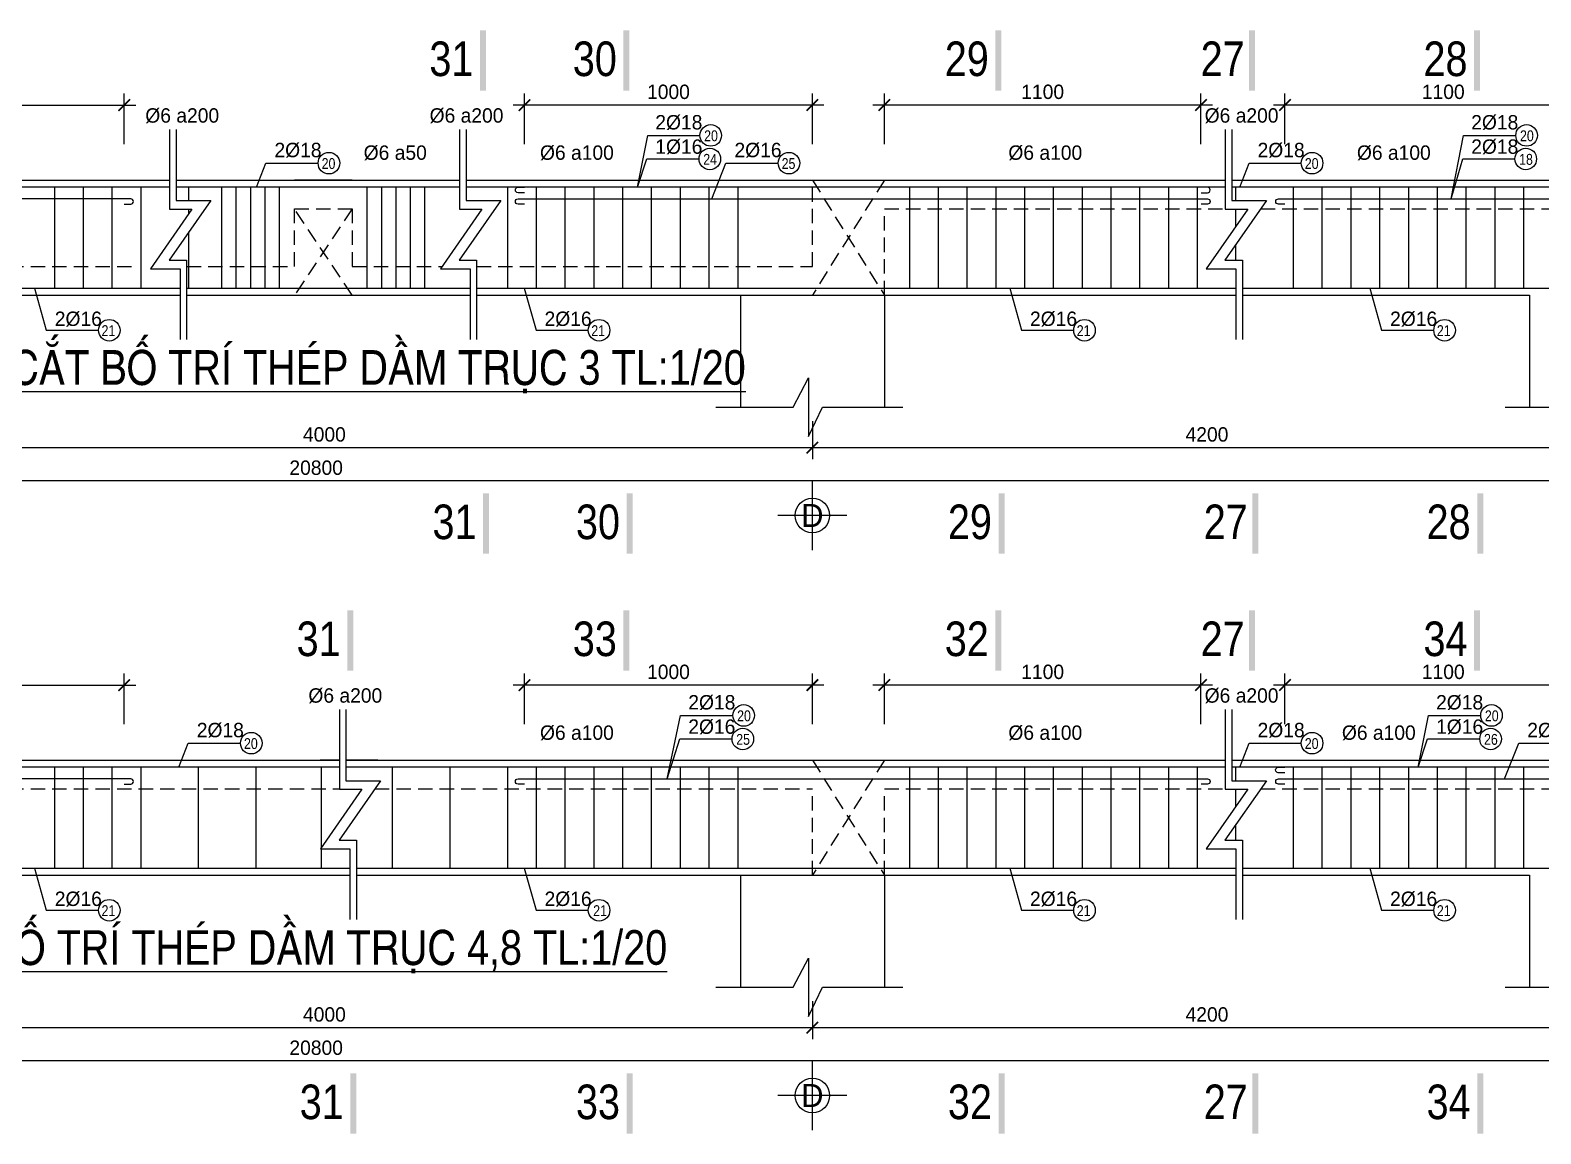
# Model space of a CAD drawing. Extents: x -317 to 4260, y -2056 to 757.
# Drawn here: x 3792.2 to 4054.6, y 295.5 to 487.1 of the extents above; entities that cross this region are included whole.
import ezdxf
from ezdxf.enums import TextEntityAlignment as Align

# ---------------------------------------------------------------- set-up
doc = ezdxf.new("R2010")
doc.units = 0
doc.header["$MEASUREMENT"] = 0
doc.linetypes.add('CENTER2', pattern=[1.125, 0.75, -0.125, 0.125, -0.125])
doc.linetypes.add('HIDDEN', pattern=[0.375, 0.25, -0.125])
doc.layers.get('0').update_dxf_attribs({"linetype": 'CONTINUOUS'})
doc.layers.get('DEFPOINTS').update_dxf_attribs({"linetype": 'CONTINUOUS'})
for name, color, linetype in [('DAI', 3, 'CONTINUOUS'), ('DIM', 1, 'CONTINUOUS'), ('DUT', 7, 'CENTER2'), ('MOTAAR', 1, 'CONTINUOUS'), ('TEXT', 7, 'CONTINUOUS'), ('THEP', 6, 'CONTINUOUS'), ('TU1', 9, 'CONTINUOUS'), ('TUONG', 7, 'CONTINUOUS')]:
    doc.layers.add(name, color=color, linetype=linetype)
doc.styles.add('DIM-NEW', font='VHELVCN.TTF')
doc.styles.add('style1', font='VGOUDYN.TTF')
doc.styles.add('T2', font='VTIMESN.TTF')
doc.dimstyles.new('TL20', dxfattribs={"dimtxt": 2.5, "dimasz": 2, "dimexe": 2, "dimexo": 2, "dimgap": 1, "dimtad": 1, "dimdec": 0, "dimlfac": 20, "dimzin": 0, "dimdsep": 46, "dimtxsty": 'T2', "dimblk": 'ARCHTICK', "dimcen": 2.5, "dimdle": 2, "dimclrd": 1, "dimclre": 1, "dimclrt": 2, "dimadec": 0, "dimazin": 0, "dimtfac": 1, "dimtdec": 0, "dimtix": 1, "dimtofl": 0, "dimtmove": 0, "dimatfit": 0, "dimldrblk": 'ARCHTICK', "dimfxl": 0, "dimtolj": 1, "dimtzin": 0, "dimlwd": -1, "dimlwe": -1, "dimarcsym": 0})

# ---------------------------------------------------------------- blocks, each defined once
blk = doc.blocks.new('_ARCHTICK')
at = {"color": 0, "linetype": 'ByBlock', "const_width": 0.15}
blk.add_lwpolyline([(-0.5, -0.5), (0.5, 0.5)], dxfattribs=at)
blk = doc.blocks.new('*D217')
at = {"layer": 'DEFPOINTS', "color": 0}
for p in [(4010.12, 474.12), (4010.12, 465.31), (4065.12, 465.31)]:
    blk.add_point(p, dxfattribs=at)
at = {"layer": 'TUONG', "color": 1}
for p, q in [((4010.12, 467.31), (4010.12, 476.12)), ((4065.12, 467.31), (4065.12, 476.12)), ((4067.12, 474.12), (4008.12, 474.12))]:
    blk.add_line(p, q, dxfattribs=at)
at = {"layer": 'TUONG', "color": 1, "xscale": 2, "yscale": 2, "zscale": 2, "rotation": 180}
blk.add_blockref('_ARCHTICK', (4010.12, 474.12), dxfattribs=at)
at = {"layer": 'TUONG', "color": 1, "xscale": 2, "yscale": 2, "zscale": 2}
blk.add_blockref('_ARCHTICK', (4065.12, 474.12), dxfattribs=at)
at = {"layer": 'TUONG', "color": 2, "insert": (4037.62, 476.4), "char_height": 2.5, "attachment_point": 5, "style": 'T2'}
blk.add_mtext('\\A1;1100', dxfattribs=at)
blk = doc.blocks.new('*D216')
at = {"layer": 'DEFPOINTS', "color": 0}
for p in [(3878.04, 474.12), (3878.04, 465.31), (3928.04, 465.31)]:
    blk.add_point(p, dxfattribs=at)
at = {"layer": 'TUONG', "color": 1}
for p, q in [((3878.04, 467.31), (3878.04, 476.12)), ((3928.04, 467.31), (3928.04, 476.12)), ((3930.04, 474.12), (3876.04, 474.12))]:
    blk.add_line(p, q, dxfattribs=at)
at = {"layer": 'TUONG', "color": 1, "xscale": 2, "yscale": 2, "zscale": 2, "rotation": 180}
blk.add_blockref('_ARCHTICK', (3878.04, 474.12), dxfattribs=at)
at = {"layer": 'TUONG', "color": 1, "xscale": 2, "yscale": 2, "zscale": 2}
blk.add_blockref('_ARCHTICK', (3928.04, 474.12), dxfattribs=at)
at = {"layer": 'TUONG', "color": 2, "insert": (3903.04, 476.4), "char_height": 2.5, "attachment_point": 5, "style": 'T2'}
blk.add_mtext('\\A1;1000', dxfattribs=at)
blk = doc.blocks.new('*D215')
at = {"layer": 'DEFPOINTS', "color": 0}
for p in [(3940.54, 474.12), (3940.54, 465.31), (3995.54, 465.31)]:
    blk.add_point(p, dxfattribs=at)
at = {"layer": 'TUONG', "color": 1}
for p, q in [((3940.54, 467.31), (3940.54, 476.12)), ((3995.54, 467.31), (3995.54, 476.12)), ((3997.54, 474.12), (3938.54, 474.12))]:
    blk.add_line(p, q, dxfattribs=at)
at = {"layer": 'TUONG', "color": 1, "xscale": 2, "yscale": 2, "zscale": 2, "rotation": 180}
blk.add_blockref('_ARCHTICK', (3940.54, 474.12), dxfattribs=at)
at = {"layer": 'TUONG', "color": 1, "xscale": 2, "yscale": 2, "zscale": 2}
blk.add_blockref('_ARCHTICK', (3995.54, 474.12), dxfattribs=at)
at = {"layer": 'TUONG', "color": 2, "insert": (3968.04, 476.4), "char_height": 2.5, "attachment_point": 5, "style": 'T2'}
blk.add_mtext('\\A1;1100', dxfattribs=at)
blk = doc.blocks.new('*D213')
at = {"layer": 'DEFPOINTS', "color": 0}
for p in [(3808.51, 474.12), (3758.51, 465.31), (3808.51, 465.31)]:
    blk.add_point(p, dxfattribs=at)
at = {"layer": 'TUONG', "color": 1}
for p, q in [((3758.51, 467.31), (3758.51, 476.12)), ((3808.51, 467.31), (3808.51, 476.12)), ((3756.51, 474.12), (3810.51, 474.12))]:
    blk.add_line(p, q, dxfattribs=at)
at = {"layer": 'TUONG', "color": 1, "xscale": 2, "yscale": 2, "zscale": 2, "rotation": 180}
blk.add_blockref('_ARCHTICK', (3758.51, 474.12), dxfattribs=at)
at = {"layer": 'TUONG', "color": 1, "xscale": 2, "yscale": 2, "zscale": 2}
blk.add_blockref('_ARCHTICK', (3808.51, 474.12), dxfattribs=at)
at = {"layer": 'TUONG', "color": 2, "insert": (3783.51, 476.4), "char_height": 2.5, "attachment_point": 5, "style": 'T2'}
blk.add_mtext('\\A1;1000', dxfattribs=at)
blk = doc.blocks.new('truc2')
at = {"layer": 'MOTAAR'}
for p, q in [((0, -15), (0, 0)), ((7.5, -7.5), (-7.5, -7.5))]:
    blk.add_line(p, q, dxfattribs=at)
blk.add_lwpolyline([(0, -3.5), (0, -1.84)], dxfattribs=at)
blk.add_circle((0, -7.5), 3.75, dxfattribs=at)
at = {"layer": 'TEXT', "style": 'T2'}
blk.add_attdef('1', text='', height=5, dxfattribs=at).set_placement((0, -7.5), align=Align.MIDDLE_CENTER)
blk = doc.blocks.new('*D208')
at = {"layer": 'DEFPOINTS', "color": 0}
for p in [(3928.04, 421.24), (4065.12, 421.24), (4065.12, 414.63)]:
    blk.add_point(p, dxfattribs=at)
at = {"layer": 'TUONG', "color": 1}
for p, q in [((3928.04, 419.24), (3928.04, 412.63)), ((4065.12, 419.24), (4065.12, 412.63)), ((3926.04, 414.63), (4067.12, 414.63))]:
    blk.add_line(p, q, dxfattribs=at)
at = {"layer": 'TUONG', "color": 1, "xscale": 2, "yscale": 2, "zscale": 2, "rotation": 180}
blk.add_blockref('_ARCHTICK', (3928.04, 414.63), dxfattribs=at)
at = {"layer": 'TUONG', "color": 1, "xscale": 2, "yscale": 2, "zscale": 2}
blk.add_blockref('_ARCHTICK', (4065.12, 414.63), dxfattribs=at)
at = {"layer": 'TUONG', "color": 2, "insert": (3996.58, 416.91), "char_height": 2.5, "attachment_point": 5, "style": 'T2'}
blk.add_mtext('\\A1;4200', dxfattribs=at)
blk = doc.blocks.new('*D207')
at = {"layer": 'DEFPOINTS', "color": 0}
for p in [(3758.51, 421.24), (3928.04, 421.24), (3928.04, 414.63)]:
    blk.add_point(p, dxfattribs=at)
at = {"layer": 'TUONG', "color": 1}
for p, q in [((3758.51, 419.24), (3758.51, 412.63)), ((3928.04, 419.24), (3928.04, 412.63)), ((3756.51, 414.63), (3930.04, 414.63))]:
    blk.add_line(p, q, dxfattribs=at)
at = {"layer": 'TUONG', "color": 1, "xscale": 2, "yscale": 2, "zscale": 2, "rotation": 180}
blk.add_blockref('_ARCHTICK', (3758.51, 414.63), dxfattribs=at)
at = {"layer": 'TUONG', "color": 1, "xscale": 2, "yscale": 2, "zscale": 2}
blk.add_blockref('_ARCHTICK', (3928.04, 414.63), dxfattribs=at)
at = {"layer": 'TUONG', "color": 2, "insert": (3843.28, 416.91), "char_height": 2.5, "attachment_point": 5, "style": 'T2'}
blk.add_mtext('\\A1;4000', dxfattribs=at)
blk = doc.blocks.new('*D204')
at = {"layer": 'DEFPOINTS', "color": 0}
for p in [(3466.01, 418.55), (4217.7, 418.55), (3466.01, 408.85)]:
    blk.add_point(p, dxfattribs=at)
at = {"layer": 'TUONG', "color": 1}
for p, q in [((3466.01, 416.55), (3466.01, 406.85)), ((4217.7, 416.55), (4217.7, 406.85)), ((4219.7, 408.85), (3464.01, 408.85))]:
    blk.add_line(p, q, dxfattribs=at)
at = {"layer": 'TUONG', "color": 1, "xscale": 2, "yscale": 2, "zscale": 2, "rotation": 180}
blk.add_blockref('_ARCHTICK', (3466.01, 408.85), dxfattribs=at)
at = {"layer": 'TUONG', "color": 1, "xscale": 2, "yscale": 2, "zscale": 2}
blk.add_blockref('_ARCHTICK', (4217.7, 408.85), dxfattribs=at)
at = {"layer": 'TUONG', "color": 2, "insert": (3841.85, 411.13), "char_height": 2.5, "attachment_point": 5, "style": 'T2'}
blk.add_mtext('\\A1;20800', dxfattribs=at)
blk = doc.blocks.new('*D256')
at = {"layer": 'DEFPOINTS', "color": 0}
for p in [(3466.01, 317.83), (4217.7, 317.83), (3466.01, 308.13)]:
    blk.add_point(p, dxfattribs=at)
at = {"layer": 'TUONG', "color": 1}
for p, q in [((3466.01, 315.83), (3466.01, 306.13)), ((4217.7, 315.83), (4217.7, 306.13)), ((4219.7, 308.13), (3464.01, 308.13))]:
    blk.add_line(p, q, dxfattribs=at)
at = {"layer": 'TUONG', "color": 1, "xscale": 2, "yscale": 2, "zscale": 2, "rotation": 180}
blk.add_blockref('_ARCHTICK', (3466.01, 308.13), dxfattribs=at)
at = {"layer": 'TUONG', "color": 1, "xscale": 2, "yscale": 2, "zscale": 2}
blk.add_blockref('_ARCHTICK', (4217.7, 308.13), dxfattribs=at)
at = {"layer": 'TUONG', "color": 2, "insert": (3841.85, 310.41), "char_height": 2.5, "attachment_point": 5, "style": 'T2'}
blk.add_mtext('\\A1;20800', dxfattribs=at)
blk = doc.blocks.new('*D253')
at = {"layer": 'DEFPOINTS', "color": 0}
for p in [(3758.51, 320.52), (3928.04, 320.52), (3928.04, 313.91)]:
    blk.add_point(p, dxfattribs=at)
at = {"layer": 'TUONG', "color": 1}
for p, q in [((3758.51, 318.52), (3758.51, 311.91)), ((3928.04, 318.52), (3928.04, 311.91)), ((3756.51, 313.91), (3930.04, 313.91))]:
    blk.add_line(p, q, dxfattribs=at)
at = {"layer": 'TUONG', "color": 1, "xscale": 2, "yscale": 2, "zscale": 2, "rotation": 180}
blk.add_blockref('_ARCHTICK', (3758.51, 313.91), dxfattribs=at)
at = {"layer": 'TUONG', "color": 1, "xscale": 2, "yscale": 2, "zscale": 2}
blk.add_blockref('_ARCHTICK', (3928.04, 313.91), dxfattribs=at)
at = {"layer": 'TUONG', "color": 2, "insert": (3843.28, 316.19), "char_height": 2.5, "attachment_point": 5, "style": 'T2'}
blk.add_mtext('\\A1;4000', dxfattribs=at)
blk = doc.blocks.new('*D252')
at = {"layer": 'DEFPOINTS', "color": 0}
for p in [(3928.04, 320.52), (4065.12, 320.52), (4065.12, 313.91)]:
    blk.add_point(p, dxfattribs=at)
at = {"layer": 'TUONG', "color": 1}
for p, q in [((3928.04, 318.52), (3928.04, 311.91)), ((4065.12, 318.52), (4065.12, 311.91)), ((3926.04, 313.91), (4067.12, 313.91))]:
    blk.add_line(p, q, dxfattribs=at)
at = {"layer": 'TUONG', "color": 1, "xscale": 2, "yscale": 2, "zscale": 2, "rotation": 180}
blk.add_blockref('_ARCHTICK', (3928.04, 313.91), dxfattribs=at)
at = {"layer": 'TUONG', "color": 1, "xscale": 2, "yscale": 2, "zscale": 2}
blk.add_blockref('_ARCHTICK', (4065.12, 313.91), dxfattribs=at)
at = {"layer": 'TUONG', "color": 2, "insert": (3996.58, 316.19), "char_height": 2.5, "attachment_point": 5, "style": 'T2'}
blk.add_mtext('\\A1;4200', dxfattribs=at)
blk = doc.blocks.new('*D247')
at = {"layer": 'DEFPOINTS', "color": 0}
for p in [(3808.51, 373.4), (3758.51, 364.59), (3808.51, 364.59)]:
    blk.add_point(p, dxfattribs=at)
at = {"layer": 'TUONG', "color": 1}
for p, q in [((3758.51, 366.59), (3758.51, 375.4)), ((3808.51, 366.59), (3808.51, 375.4)), ((3756.51, 373.4), (3810.51, 373.4))]:
    blk.add_line(p, q, dxfattribs=at)
at = {"layer": 'TUONG', "color": 1, "xscale": 2, "yscale": 2, "zscale": 2, "rotation": 180}
blk.add_blockref('_ARCHTICK', (3758.51, 373.4), dxfattribs=at)
at = {"layer": 'TUONG', "color": 1, "xscale": 2, "yscale": 2, "zscale": 2}
blk.add_blockref('_ARCHTICK', (3808.51, 373.4), dxfattribs=at)
at = {"layer": 'TUONG', "color": 2, "insert": (3783.51, 375.68), "char_height": 2.5, "attachment_point": 5, "style": 'T2'}
blk.add_mtext('\\A1;1000', dxfattribs=at)
blk = doc.blocks.new('*D245')
at = {"layer": 'DEFPOINTS', "color": 0}
for p in [(3940.54, 373.4), (3940.54, 364.59), (3995.54, 364.59)]:
    blk.add_point(p, dxfattribs=at)
at = {"layer": 'TUONG', "color": 1}
for p, q in [((3940.54, 366.59), (3940.54, 375.4)), ((3995.54, 366.59), (3995.54, 375.4)), ((3997.54, 373.4), (3938.54, 373.4))]:
    blk.add_line(p, q, dxfattribs=at)
at = {"layer": 'TUONG', "color": 1, "xscale": 2, "yscale": 2, "zscale": 2, "rotation": 180}
blk.add_blockref('_ARCHTICK', (3940.54, 373.4), dxfattribs=at)
at = {"layer": 'TUONG', "color": 1, "xscale": 2, "yscale": 2, "zscale": 2}
blk.add_blockref('_ARCHTICK', (3995.54, 373.4), dxfattribs=at)
at = {"layer": 'TUONG', "color": 2, "insert": (3968.04, 375.68), "char_height": 2.5, "attachment_point": 5, "style": 'T2'}
blk.add_mtext('\\A1;1100', dxfattribs=at)
blk = doc.blocks.new('*D244')
at = {"layer": 'DEFPOINTS', "color": 0}
for p in [(3878.04, 373.4), (3878.04, 364.59), (3928.04, 364.59)]:
    blk.add_point(p, dxfattribs=at)
at = {"layer": 'TUONG', "color": 1}
for p, q in [((3878.04, 366.59), (3878.04, 375.4)), ((3928.04, 366.59), (3928.04, 375.4)), ((3930.04, 373.4), (3876.04, 373.4))]:
    blk.add_line(p, q, dxfattribs=at)
at = {"layer": 'TUONG', "color": 1, "xscale": 2, "yscale": 2, "zscale": 2, "rotation": 180}
blk.add_blockref('_ARCHTICK', (3878.04, 373.4), dxfattribs=at)
at = {"layer": 'TUONG', "color": 1, "xscale": 2, "yscale": 2, "zscale": 2}
blk.add_blockref('_ARCHTICK', (3928.04, 373.4), dxfattribs=at)
at = {"layer": 'TUONG', "color": 2, "insert": (3903.04, 375.68), "char_height": 2.5, "attachment_point": 5, "style": 'T2'}
blk.add_mtext('\\A1;1000', dxfattribs=at)
blk = doc.blocks.new('*D243')
at = {"layer": 'DEFPOINTS', "color": 0}
for p in [(4010.12, 373.4), (4010.12, 364.59), (4065.12, 364.59)]:
    blk.add_point(p, dxfattribs=at)
at = {"layer": 'TUONG', "color": 1}
for p, q in [((4010.12, 366.59), (4010.12, 375.4)), ((4065.12, 366.59), (4065.12, 375.4)), ((4067.12, 373.4), (4008.12, 373.4))]:
    blk.add_line(p, q, dxfattribs=at)
at = {"layer": 'TUONG', "color": 1, "xscale": 2, "yscale": 2, "zscale": 2, "rotation": 180}
blk.add_blockref('_ARCHTICK', (4010.12, 373.4), dxfattribs=at)
at = {"layer": 'TUONG', "color": 1, "xscale": 2, "yscale": 2, "zscale": 2}
blk.add_blockref('_ARCHTICK', (4065.12, 373.4), dxfattribs=at)
at = {"layer": 'TUONG', "color": 2, "insert": (4037.62, 375.68), "char_height": 2.5, "attachment_point": 5, "style": 'T2'}
blk.add_mtext('\\A1;1100', dxfattribs=at)

msp = doc.modelspace()

# ---------------------------------------------------------------- linework, layer by layer
at = {"layer": 'DAI'}
for p, q in [((3796.432, 442.341), (3796.432, 459.841)), ((3801.432, 442.341), (3801.432, 459.841)), ((3806.432, 442.341), (3806.432, 459.841)), ((3811.432, 442.341), (3811.432, 459.841)), ((3819.751, 457.519), (3819.751, 459.841)), ((3825.475, 442.341), (3825.475, 459.841)), ((3827.975, 442.341), (3827.975, 459.841)), ((3830.475, 442.341), (3830.475, 459.841)), ((3832.975, 442.341), (3832.975, 459.841)), ((3835.475, 442.341), (3835.475, 459.841)), ((3850.729, 442.341), (3850.729, 459.841)), ((3853.229, 442.341), (3853.229, 459.841)), ((3855.729, 442.341), (3855.729, 459.841)), ((3858.229, 442.341), (3858.229, 459.841)), ((3860.729, 442.341), (3860.729, 459.841)), ((3875.122, 442.341), (3875.122, 459.841)), ((3880.122, 442.341), (3880.122, 459.841)), ((3885.122, 442.341), (3885.122, 459.841)), ((3890.122, 442.341), (3890.122, 459.841)), ((3895.122, 442.341), (3895.122, 459.841)), ((3900.122, 442.341), (3900.122, 459.841)), ((3905.122, 442.341), (3905.122, 459.841)), ((3910.122, 442.341), (3910.122, 459.841)), ((3915.122, 442.341), (3915.122, 459.841)), ((3944.945, 442.341), (3944.945, 459.841)), ((3949.945, 442.341), (3949.945, 459.841)), ((3954.945, 442.341), (3954.945, 459.841)), ((3959.945, 442.341), (3959.945, 459.841)), ((3964.945, 442.341), (3964.945, 459.841)), ((3969.945, 442.341), (3969.945, 459.841)), ((3974.945, 442.341), (3974.945, 459.841)), ((3979.945, 442.341), (3979.945, 459.841)), ((3984.945, 442.341), (3984.945, 459.841)), ((3989.945, 442.341), (3989.945, 459.841)), ((3994.945, 442.341), (3994.945, 459.841)), ((4001.612, 457.519), (4001.612, 459.841)), ((4011.612, 442.341), (4011.612, 459.841)), ((4016.612, 442.341), (4016.612, 459.841)), ((4021.612, 442.341), (4021.612, 459.841)), ((4026.612, 442.341), (4026.612, 459.841)), ((4031.612, 442.341), (4031.612, 459.841)), ((4036.612, 442.341), (4036.612, 459.841)), ((4041.612, 442.341), (4041.612, 459.841)), ((4046.612, 442.341), (4046.612, 459.841)), ((4051.612, 442.341), (4051.612, 459.841)), ((3819.751, 455.265), (3819.751, 456.019)), ((4001.612, 453.083), (4001.612, 456.019)), ((3819.751, 442.341), (3819.751, 452.098)), ((4001.612, 447.183), (4001.612, 449.916)), ((3796.432, 341.622), (3796.432, 359.122)), ((3801.432, 341.622), (3801.432, 359.122)), ((3806.432, 341.622), (3806.432, 359.122)), ((3811.432, 341.622), (3811.432, 359.122)), ((3821.432, 341.622), (3821.432, 359.122)), ((3831.432, 341.622), (3831.432, 359.122)), ((3842.75, 341.622), (3842.75, 359.122)), ((3855.122, 341.622), (3855.122, 359.122)), ((3865.122, 341.622), (3865.122, 359.122)), ((3875.122, 341.622), (3875.122, 359.122)), ((3880.122, 341.622), (3880.122, 359.122)), ((3885.122, 341.622), (3885.122, 359.122)), ((3890.122, 341.622), (3890.122, 359.122)), ((3895.122, 341.622), (3895.122, 359.122)), ((3900.122, 341.622), (3900.122, 359.122)), ((3905.122, 341.622), (3905.122, 359.122)), ((3910.122, 341.622), (3910.122, 359.122)), ((3915.122, 341.622), (3915.122, 359.122)), ((3944.945, 341.622), (3944.945, 359.122)), ((3949.945, 341.622), (3949.945, 359.122)), ((3954.945, 341.622), (3954.945, 359.122)), ((3959.945, 341.622), (3959.945, 359.122)), ((3964.945, 341.622), (3964.945, 359.122)), ((3969.945, 341.622), (3969.945, 359.122)), ((3974.945, 341.622), (3974.945, 359.122)), ((3979.945, 341.622), (3979.945, 359.122)), ((3984.945, 341.622), (3984.945, 359.122)), ((3989.945, 341.622), (3989.945, 359.122)), ((3994.945, 341.622), (3994.945, 359.122)), ((4001.612, 356.799), (4001.612, 359.122)), ((4011.612, 341.622), (4011.612, 359.122)), ((4016.612, 341.622), (4016.612, 359.122)), ((4021.612, 341.622), (4021.612, 359.122)), ((4026.612, 341.622), (4026.612, 359.122)), ((4031.612, 341.622), (4031.612, 359.122)), ((4036.612, 341.622), (4036.612, 359.122)), ((4041.612, 341.622), (4041.612, 359.122)), ((4046.612, 341.622), (4046.612, 359.122)), ((4051.612, 341.622), (4051.612, 359.122)), ((4001.612, 352.364), (4001.612, 355.299)), ((4001.612, 346.464), (4001.612, 349.197))]:
    msp.add_line(p, q, dxfattribs=at)
at = {"layer": 'DUT', "linetype": 'HIDDEN', "ltscale": 10}
for p, q in [((3928.042, 461.091), (3940.542, 441.091)), ((3940.542, 461.091), (3928.042, 441.091)), ((3848.102, 441.091), (3838.102, 456.091)), ((3848.102, 456.091), (3838.102, 441.091)), ((3940.542, 360.372), (3928.042, 340.372)), ((3928.042, 360.372), (3940.542, 340.372)), ((3758.512, 355.372), (3845.876, 355.372)), ((3852.051, 355.372), (3928.042, 355.372))]:
    msp.add_line(p, q, dxfattribs=at)
for points in [[(3758.512, 461.091), (3758.512, 446.091), (3810.288, 446.091)], [(3869.727, 446.091), (3928.042, 446.091), (3928.042, 461.091)], [(3819.349, 446.091), (3838.102, 446.091), (3838.102, 456.091), (3848.102, 456.091), (3848.102, 446.091), (3863.731, 446.091)], [(3915.542, 441.091), (3915.542, 441.091), (3940.542, 441.091), (3940.542, 456.091), (3999.743, 456.091)], [(4005.918, 456.091), (4065.123, 456.091), (4065.123, 441.091), (4077.623, 441.091), (4077.623, 456.091), (4139.164, 456.091)], [(3838.102, 441.091), (3848.102, 441.091)], [(3928.042, 340.372), (3928.042, 355.372)], [(3928.042, 340.372), (3928.042, 340.372), (3940.542, 340.372), (3940.542, 355.372), (3999.743, 355.372)], [(4005.918, 355.372), (4065.123, 355.372), (4065.123, 340.372), (4077.623, 340.372), (4077.623, 355.372), (4139.164, 355.372)]]:
    msp.add_lwpolyline(points, dxfattribs=at)
at = {"layer": 'TEXT', "ltscale": 10}
for points in [[(3870.306, 476.613), (3871.356, 476.613), (3870.306, 487.113), (3871.356, 487.113)], [(3895.223, 476.613), (3896.273, 476.613), (3895.223, 487.113), (3896.273, 487.113)], [(3959.829, 476.613), (3960.879, 476.613), (3959.829, 487.113), (3960.879, 487.113)], [(4003.899, 476.613), (4004.949, 476.613), (4003.899, 487.113), (4004.949, 487.113)], [(4042.975, 476.613), (4044.025, 476.613), (4042.975, 487.113), (4044.025, 487.113)], [(3870.846, 396.202), (3871.896, 396.202), (3870.846, 406.702), (3871.896, 406.702)], [(3895.762, 396.202), (3896.812, 396.202), (3895.762, 406.702), (3896.812, 406.702)], [(3960.369, 396.202), (3961.419, 396.202), (3960.369, 406.702), (3961.419, 406.702)], [(4004.438, 396.202), (4005.488, 396.202), (4004.438, 406.702), (4005.488, 406.702)], [(4043.515, 396.202), (4044.565, 396.202), (4043.515, 406.702), (4044.565, 406.702)], [(3847.246, 375.894), (3848.296, 375.894), (3847.246, 386.394), (3848.296, 386.394)], [(3895.223, 375.894), (3896.273, 375.894), (3895.223, 386.394), (3896.273, 386.394)], [(3959.829, 375.894), (3960.879, 375.894), (3959.829, 386.394), (3960.879, 386.394)], [(4003.899, 375.894), (4004.949, 375.894), (4003.899, 386.394), (4004.949, 386.394)], [(4042.975, 375.894), (4044.025, 375.894), (4042.975, 386.394), (4044.025, 386.394)], [(3847.786, 295.482), (3848.836, 295.482), (3847.786, 305.982), (3848.836, 305.982)], [(3895.762, 295.482), (3896.812, 295.482), (3895.762, 305.982), (3896.812, 305.982)], [(3960.369, 295.482), (3961.419, 295.482), (3960.369, 305.982), (3961.419, 305.982)], [(4004.438, 295.482), (4005.488, 295.482), (4004.438, 305.982), (4005.488, 305.982)], [(4043.515, 295.482), (4044.565, 295.482), (4043.515, 305.982), (4044.565, 305.982)]]:
    msp.add_trace(points, dxfattribs=at)
at = {"layer": 'THEP', "ltscale": 10}
for points in [[(3816.361, 459.841), (3680.591, 459.841)], [(3866.738, 459.841), (3817.507, 459.841)], [(3999.743, 459.841), (3867.885, 459.841)], [(4139.164, 459.841), (4000.89, 459.841)], [(3682.433, 442.341), (3818.202, 442.341)], [(3819.349, 442.341), (3868.58, 442.341)], [(3869.727, 442.341), (4001.585, 442.341)], [(4002.731, 442.341), (4141.005, 442.341)], [(3845.876, 359.122), (3680.591, 359.122)], [(3999.743, 359.122), (3847.023, 359.122)], [(4139.164, 359.122), (4000.89, 359.122)], [(3682.433, 341.622), (3847.718, 341.622)], [(3848.864, 341.622), (4001.585, 341.622)], [(4002.731, 341.622), (4141.005, 341.622)]]:
    msp.add_lwpolyline(points, dxfattribs=at)
for points in [[(3878.042, 458.903), (3876.915, 458.903, -1), (3876.915, 459.841), (3878.042, 459.841)], [(3995.542, 458.903), (3996.669, 458.903, 1), (3996.669, 459.841), (3995.542, 459.841)], [(3808.512, 456.903), (3809.639, 456.903, 1), (3809.639, 457.841), (3808.512, 457.841), (3747.262, 457.841), (3691.012, 457.841), (3689.885, 457.841, 1), (3689.885, 456.903), (3691.012, 456.903)], [(3878.042, 456.903), (3876.915, 456.903, -1), (3876.915, 457.841), (3878.042, 457.841), (3939.292, 457.841), (3995.542, 457.841), (3996.669, 457.841, -1), (3996.669, 456.903), (3995.542, 456.903)], [(4010.123, 456.903), (4008.996, 456.903, -1), (4008.996, 457.841), (4010.123, 457.841), (4076.373, 457.841), (4132.623, 457.841), (4133.75, 457.841, -1), (4133.75, 456.903), (4132.623, 456.903)], [(3808.512, 356.184), (3809.639, 356.184, 1), (3809.639, 357.122), (3808.512, 357.122), (3747.262, 357.122), (3691.012, 357.122), (3689.885, 357.122, 1), (3689.885, 356.184), (3691.012, 356.184)], [(3878.042, 356.184), (3876.915, 356.184, -1), (3876.915, 357.122), (3878.042, 357.122), (3939.292, 357.122), (3995.542, 357.122), (3996.669, 357.122, -1), (3996.669, 356.184), (3995.542, 356.184)], [(4010.098, 358.184), (4008.971, 358.184, -1), (4008.971, 359.122), (4010.098, 359.122)], [(4010.123, 356.184), (4008.996, 356.184, -1), (4008.996, 357.122), (4010.123, 357.122), (4076.373, 357.122), (4132.623, 357.122), (4133.75, 357.122, -1), (4133.75, 356.184), (4132.623, 356.184)]]:
    msp.add_lwpolyline(points, format="xyb", dxfattribs=at)
at = {"layer": 'TU1', "lineweight": -2, "ltscale": 10}
for points in [[(3897.654, 459.841), (3899.431, 468.848), (3908.507, 468.848)], [(4038.976, 457.841), (4041.148, 468.848), (4050.223, 468.848)], [(3897.654, 459.841), (3899.276, 464.757), (3908.352, 464.757)], [(4038.976, 457.841), (4040.993, 464.757), (4050.068, 464.757)], [(3831.501, 459.841), (3833.117, 464.03), (3842.192, 464.03)], [(3910.547, 457.841), (3913.02, 464.03), (3922.095, 464.03)], [(4002.267, 459.841), (4003.883, 464.03), (4012.958, 464.03)], [(3792.931, 442.341), (3794.968, 435.014), (3804.043, 435.014)], [(3878, 442.341), (3880.037, 435.014), (3889.113, 435.014)], [(3962.32, 442.341), (3964.357, 435.014), (3973.432, 435.014)], [(4024.867, 442.341), (4026.904, 435.014), (4035.979, 435.014)], [(3902.844, 357.122), (3905.161, 368.129), (3914.237, 368.129)], [(4033.271, 359.122), (4035.048, 368.129), (4044.123, 368.129)], [(3818.014, 359.122), (3819.63, 363.311), (3828.705, 363.311)], [(3902.844, 357.122), (3905.006, 364.038), (3914.082, 364.038)], [(4002.267, 359.122), (4003.883, 363.311), (4012.958, 363.311)], [(4033.271, 359.122), (4034.893, 364.038), (4043.968, 364.038)], [(4048.25, 357.122), (4050.723, 363.311), (4059.799, 363.311)], [(3792.931, 341.622), (3794.968, 334.295), (3804.043, 334.295)], [(3878, 341.622), (3880.037, 334.295), (3889.113, 334.295)], [(3962.32, 341.622), (3964.357, 334.295), (3973.432, 334.295)], [(4024.867, 341.622), (4026.904, 334.295), (4035.979, 334.295)]]:
    msp.add_lwpolyline(points, dxfattribs=at)
at = {"layer": 'TU1', "ltscale": 10}
for centre in [(3910.382, 468.848), (4052.098, 468.848), (3844.067, 464.03), (3910.227, 464.757), (3923.97, 464.03), (4014.833, 464.03), (4051.943, 464.757), (3805.918, 435.014), (3890.988, 435.014), (3975.307, 435.014), (4037.854, 435.014), (3916.112, 368.129), (4045.998, 368.129), (3830.58, 363.311), (3915.957, 364.038), (4014.833, 363.311), (4045.843, 364.038), (3805.918, 334.295), (3890.988, 334.295), (3975.307, 334.295), (4037.854, 334.295)]:
    msp.add_circle(centre, 1.875, dxfattribs=at)
at = {"layer": 'TUONG'}
for p, q in [((3680.591, 461.091), (3816.361, 461.091)), ((3758.512, 461.091), (3813.295, 461.091)), ((3817.507, 461.091), (3866.738, 461.091)), ((3817.507, 461.091), (3866.738, 461.091)), ((3867.885, 461.091), (3928.042, 461.091)), ((3867.885, 461.091), (3999.743, 461.091)), ((4000.89, 461.091), (4139.164, 461.091)), ((3758.512, 441.091), (3818.202, 441.091)), ((3819.349, 441.091), (3868.58, 441.091)), ((3869.727, 441.091), (3915.542, 441.091)), ((3915.542, 441.091), (4001.585, 441.091)), ((3915.542, 441.091), (3915.542, 421.643)), ((3940.542, 441.091), (3940.542, 421.643)), ((4002.731, 441.091), (4052.623, 441.091)), ((4052.623, 441.091), (4052.623, 421.643)), ((3680.591, 360.372), (3845.876, 360.372)), ((3758.512, 360.372), (3813.295, 360.372)), ((3847.023, 360.372), (3999.743, 360.372)), ((3847.023, 360.372), (3928.042, 360.372)), ((4000.89, 360.372), (4139.164, 360.372)), ((3758.512, 340.372), (3847.718, 340.372)), ((3848.864, 340.372), (3915.542, 340.372)), ((3915.542, 340.372), (3915.542, 320.923)), ((3915.542, 340.372), (4001.585, 340.372)), ((3940.542, 340.372), (3940.542, 320.923)), ((4002.731, 340.372), (4052.623, 340.372)), ((4052.623, 340.372), (4052.623, 320.923))]:
    msp.add_line(p, q, dxfattribs=at)
for points in [[(3816.361, 469.872), (3816.361, 456.019), (3820.276, 456.019), (3813.069, 445.683), (3818.202, 445.683), (3818.202, 433.43)], [(3817.507, 469.872), (3817.507, 457.519), (3823.531, 457.519), (3816.324, 447.183), (3819.349, 447.183), (3819.349, 433.43)], [(3866.738, 469.872), (3866.738, 456.019), (3870.654, 456.019), (3863.447, 445.683), (3868.58, 445.683), (3868.58, 433.43)], [(3867.885, 469.872), (3867.885, 457.519), (3873.909, 457.519), (3866.702, 447.183), (3869.727, 447.183), (3869.727, 433.43)], [(3999.743, 469.872), (3999.743, 456.019), (4003.659, 456.019), (3996.451, 445.683), (4001.585, 445.683), (4001.585, 433.43)], [(4000.89, 469.872), (4000.89, 457.519), (4006.913, 457.519), (3999.706, 447.183), (4002.731, 447.183), (4002.731, 433.43)], [(3848.102, 461.091), (3838.102, 461.091)], [(3911.28, 421.643), (3924.699, 421.643), (3927.354, 426.725), (3927.354, 416.56), (3929.788, 421.643), (3943.751, 421.643)], [(4048.362, 421.643), (4061.78, 421.643), (4064.435, 426.725), (4064.435, 416.56), (4066.869, 421.643), (4080.832, 421.643)], [(3845.876, 369.153), (3845.876, 355.299), (3849.792, 355.299), (3842.585, 344.964), (3847.718, 344.964), (3847.718, 332.711)], [(3847.023, 369.153), (3847.023, 356.799), (3853.047, 356.799), (3845.839, 346.464), (3848.864, 346.464), (3848.864, 332.711)], [(3999.743, 369.153), (3999.743, 355.299), (4003.659, 355.299), (3996.451, 344.964), (4001.585, 344.964), (4001.585, 332.711)], [(4000.89, 369.153), (4000.89, 356.799), (4006.913, 356.799), (3999.706, 346.464), (4002.731, 346.464), (4002.731, 332.711)], [(3845.876, 360.372), (3842.574, 360.372)], [(3852.574, 360.372), (3847.023, 360.372)], [(3911.28, 320.923), (3924.699, 320.923), (3927.354, 326.006), (3927.354, 315.841), (3929.788, 320.923), (3943.751, 320.923)], [(4048.362, 320.923), (4061.78, 320.923), (4064.435, 326.006), (4064.435, 315.841), (4066.869, 320.923), (4080.832, 320.923)]]:
    msp.add_lwpolyline(points, dxfattribs=at)

# ---------------------------------------------------------------- block references
at = {"layer": 'DIM', "ltscale": 10, "xscale": 0.8000000000000002, "yscale": 0.8000000000000002, "zscale": 0.8000000000000002}
for p in [(3928.042, 408.851), (3928.042, 308.132)]:
    msp.add_blockref('truc2', p, dxfattribs=at).add_auto_attribs({'1': 'D'})

# ---------------------------------------------------------------- texts
at = {"layer": 'TEXT', "ltscale": 10}
for s, height, style, p in [('31', 6, 'DIM-NEW', (3861.517, 479.154)), ('30', 6, 'DIM-NEW', (3886.433, 479.154)), ('29', 6, 'DIM-NEW', (3951.04, 479.154)), ('27', 6, 'DIM-NEW', (3995.481, 479.154)), ('28', 6, 'DIM-NEW', (4034.186, 479.154)), ('%%2546 a200', 2.5, 'style1', (3812.17, 471.061)), ('%%2546 a200', 2.5, 'style1', (3861.554, 471.061)), ('2%%25418', 2.5, 'style1', (3900.757, 469.879)), ('%%2546 a200', 2.5, 'style1', (3996.176, 471.061)), ('2%%25418', 2.5, 'style1', (4042.474, 469.879)), ('20', 1.875, 'DIM-NEW', (3909.237, 467.841)), ('20', 1.875, 'DIM-NEW', (4050.954, 467.841)), ('2%%25418', 2.5, 'style1', (3834.603, 465.062)), ('%%2546 a50', 2.5, 'style1', (3850.101, 464.609)), ('%%2546 a100', 2.5, 'style1', (3880.726, 464.609)), ('1%%25416', 2.5, 'style1', (3900.757, 465.652)), ('2%%25416', 2.5, 'style1', (3914.506, 465.062)), ('%%2546 a100', 2.5, 'style1', (3962.081, 464.609)), ('2%%25418', 2.5, 'style1', (4005.368, 465.062)), ('%%2546 a100', 2.5, 'style1', (4022.621, 464.609)), ('2%%25418', 2.5, 'style1', (4042.474, 465.652)), ('20', 1.875, 'DIM-NEW', (3842.802, 463.024)), ('24', 1.875, 'DIM-NEW', (3909.082, 463.751)), ('25', 1.875, 'DIM-NEW', (3922.705, 463.024)), ('20', 1.875, 'DIM-NEW', (4013.568, 463.024)), ('18', 1.875, 'DIM-NEW', (4050.799, 463.751)), ('2%%25416', 2.5, 'style1', (3796.449, 435.758)), ('2%%25416', 2.5, 'style1', (3881.518, 435.758)), ('2%%25416', 2.5, 'style1', (3965.837, 435.758)), ('2%%25416', 2.5, 'style1', (4028.385, 435.758)), ('21', 1.875, 'DIM-NEW', (3804.571, 434.008)), ('21', 1.875, 'DIM-NEW', (3889.64, 434.008)), ('21', 1.875, 'DIM-NEW', (3973.96, 434.008)), ('21', 1.875, 'DIM-NEW', (4036.507, 434.008)), ('31', 6, 'DIM-NEW', (3862.056, 398.743)), ('30', 6, 'DIM-NEW', (3886.973, 398.743)), ('29', 6, 'DIM-NEW', (3951.579, 398.743)), ('27', 6, 'DIM-NEW', (3996.021, 398.743)), ('28', 6, 'DIM-NEW', (4034.725, 398.743)), ('31', 6, 'DIM-NEW', (3838.457, 378.435)), ('33', 6, 'DIM-NEW', (3886.433, 378.435)), ('32', 6, 'DIM-NEW', (3951.04, 378.435)), ('27', 6, 'DIM-NEW', (3995.481, 378.435)), ('34', 6, 'DIM-NEW', (4034.186, 378.435)), ('%%2546 a200', 2.5, 'style1', (3840.501, 370.342)), ('%%2546 a200', 2.5, 'style1', (3996.176, 370.342)), ('2%%25418', 2.5, 'style1', (3906.487, 369.16)), ('2%%25418', 2.5, 'style1', (4036.374, 369.16)), ('2%%25416', 2.5, 'style1', (3906.487, 364.933)), ('20', 1.875, 'DIM-NEW', (3914.967, 367.122)), ('1%%25416', 2.5, 'style1', (4036.374, 364.933)), ('20', 1.875, 'DIM-NEW', (4044.854, 367.122)), ('2%%25418', 2.5, 'style1', (3821.115, 364.342)), ('%%2546 a100', 2.5, 'style1', (3880.726, 363.89)), ('25', 1.875, 'DIM-NEW', (3914.812, 363.031)), ('%%2546 a100', 2.5, 'style1', (3962.081, 363.89)), ('2%%25418', 2.5, 'style1', (4005.368, 364.342)), ('%%2546 a100', 2.5, 'style1', (4020.012, 363.89)), ('26', 1.875, 'DIM-NEW', (4044.699, 363.031)), ('2%%25416', 2.5, 'style1', (4052.209, 364.342)), ('20', 1.875, 'DIM-NEW', (3829.315, 362.305)), ('20', 1.875, 'DIM-NEW', (4013.568, 362.305)), ('2%%25416', 2.5, 'style1', (3796.449, 335.039)), ('2%%25416', 2.5, 'style1', (3881.518, 335.039)), ('2%%25416', 2.5, 'style1', (3965.837, 335.039)), ('2%%25416', 2.5, 'style1', (4028.385, 335.039)), ('21', 1.875, 'DIM-NEW', (3804.571, 333.288)), ('21', 1.875, 'DIM-NEW', (3889.967, 333.288)), ('21', 1.875, 'DIM-NEW', (3973.96, 333.288)), ('21', 1.875, 'DIM-NEW', (4036.507, 333.288)), ('31', 6, 'DIM-NEW', (3838.997, 298.024)), ('33', 6, 'DIM-NEW', (3886.973, 298.024)), ('32', 6, 'DIM-NEW', (3951.579, 298.024)), ('27', 6, 'DIM-NEW', (3996.021, 298.024)), ('34', 6, 'DIM-NEW', (4034.725, 298.024))]:
    msp.add_text(s, height=height, dxfattribs=dict(at, style=style)).set_placement(p)
at = {"layer": 'TEXT', "style": 'DIM-NEW'}
for s, p in [('%%UMAËT CAÉT BOÁ TRÍ THEÙP DAÀM TRUÏC 3 TL:1/20', (3772.371, 425.558)), ('%%UMC BOÁ TRÍ THEÙP DAÀM TRUÏC 4,8 TL:1/20', (3772.371, 324.838))]:
    msp.add_text(s, height=6, dxfattribs=at).set_placement(p)

# ---------------------------------------------------------------- dimensions: what is measured, and where the dimension line sits
at = {"layer": 'TUONG'}
for base, p1, p2, picture, middle in [((3808.512, 474.12), (3758.512, 465.311), (3808.512, 465.311), '*D213', (3783.512, 476.399)), ((3808.512, 373.401), (3758.512, 364.591), (3808.512, 364.591), '*D247', (3783.512, 375.68))]:
    dim = msp.add_linear_dim(base=base, p1=p1, p2=p2, dimstyle='TL20', dxfattribs=at)
    dim.commit()
    dim.dimension.update_dxf_attribs({"geometry": picture, "text_midpoint": middle})
for base, p1, p2, picture, middle in [((3878.042, 474.12), (3928.042, 465.311), (3878.042, 465.311), '*D216', (3903.042, 476.399)), ((3940.542, 474.12), (3995.542, 465.311), (3940.542, 465.311), '*D215', (3968.042, 476.399)), ((4010.123, 474.12), (4065.123, 465.311), (4010.123, 465.311), '*D217', (4037.623, 476.399)), ((3878.042, 373.401), (3928.042, 364.591), (3878.042, 364.591), '*D244', (3903.042, 375.68)), ((3940.542, 373.401), (3995.542, 364.591), (3940.542, 364.591), '*D245', (3968.042, 375.68)), ((4010.123, 373.401), (4065.123, 364.591), (4010.123, 364.591), '*D243', (4037.623, 375.68))]:
    dim = msp.add_linear_dim(base=base, p1=p1, p2=p2, angle=180, dimstyle='TL20', dxfattribs=at)
    dim.commit()
    dim.dimension.update_dxf_attribs({"geometry": picture, "text_midpoint": middle})
for base, p1, p2, text, picture, middle in [((3928.042, 414.628), (3758.512, 421.236), (3928.042, 421.236), '4000', '*D207', (3843.277, 416.908)), ((4065.123, 414.628), (3928.042, 421.236), (4065.123, 421.236), '4200', '*D208', (3996.582, 416.908)), ((3928.042, 313.909), (3758.512, 320.516), (3928.042, 320.516), '4000', '*D253', (3843.277, 316.188)), ((4065.123, 313.909), (3928.042, 320.516), (4065.123, 320.516), '4200', '*D252', (3996.582, 316.188))]:
    dim = msp.add_linear_dim(base=base, p1=p1, p2=p2, text=text, dimstyle='TL20', override={"dimtmove": 1}, dxfattribs=at)
    dim.commit()
    dim.dimension.update_dxf_attribs({"geometry": picture, "text_midpoint": middle})
for base, p1, p2, picture, middle in [((3466.009, 408.851), (4217.699, 418.548), (3466.009, 418.548), '*D204', (3841.854, 411.131)), ((3466.009, 308.132), (4217.699, 317.829), (3466.009, 317.829), '*D256', (3841.854, 310.411))]:
    dim = msp.add_linear_dim(base=base, p1=p1, p2=p2, text='20800', dimstyle='TL20', dxfattribs=at)
    dim.commit()
    dim.dimension.update_dxf_attribs({"geometry": picture, "text_midpoint": middle})

doc.saveas('drawing.dxf')
